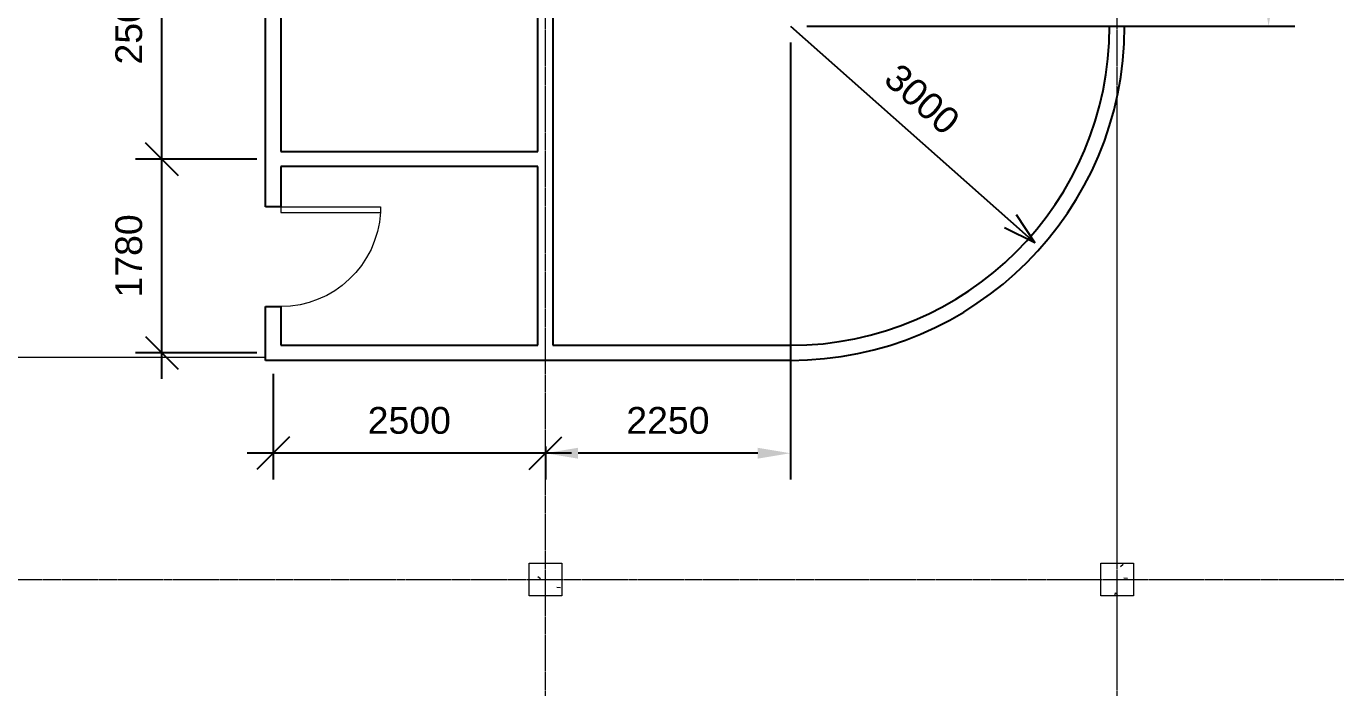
# Model space of a CAD drawing. Header units: millimetres. Extents: x 4481 to 58175, y 4067 to 32722.
# Drawn here: x 12683 to 24709, y 10469 to 16545 of the extents above; entities that cross this region are included whole.
import ezdxf

# ---------------------------------------------------------------- set-up
doc = ezdxf.new("R2010")
doc.units = ezdxf.units.MM
doc.linetypes.add('Grid Line', pattern=[22.225, 12.7, -3.175, 3.175, -3.175])
for name, color, linetype, lineweight in [('A-ANNO-DIMS', 10, 'Continuous', 9), ('A-AREA', 32, 'Continuous', 9), ('A-DOOR', 31, 'Continuous', 9), ('I-WALL', 2, 'Continuous', 9), ('S-COLS', 52, 'Continuous', 9), ('S-GRID', 1, 'Continuous', 9)]:
    doc.layers.add(name, color=color, linetype=linetype, lineweight=lineweight)
doc.styles.add('Arial', font='Arial.ttf', dxfattribs={"height": 245.883234})
doc.dimstyles.new('Arrow_-_2_5mm_Arial', dxfattribs={"dimscale": 304.8, "dimtxt": 250, "dimasz": 0.984252, "dimexe": 0.787402, "dimexo": 0, "dimgap": 0.574147, "dimtad": 1, "dimjust": 3, "dimdec": 0, "dimzin": 0, "dimdsep": 46, "dimtxsty": 'Arial', "dimblk1": 'OPEN30', "dimblk2": 'OPEN30', "dimsah": 1, "dimcen": 0.09, "dimazin": 0, "dimtfac": 1, "dimtdec": 4, "dimtix": 1, "dimtmove": 0, "dimatfit": 2, "dimfxl": 1, "dimtvp": 1, "dimtfill": 1, "dimtolj": 1, "dimtzin": 0, "dimarcsym": 2})
doc.dimstyles.new('Diagonal_-_2_5mm_Arial', dxfattribs={"dimscale": 304.8, "dimtxt": 245.883234, "dimasz": 0.984252, "dimexe": 0.787402, "dimexo": 0.492126, "dimgap": 0.574147, "dimtad": 1, "dimdec": 0, "dimzin": 0, "dimdsep": 46, "dimtxsty": 'Arial', "dimcen": 0.09, "dimdle": 0.787402, "dimazin": 0, "dimtfac": 1, "dimtdec": 0, "dimtix": 1, "dimtmove": 0, "dimatfit": 3, "dimldrblk": 'BOXFILLED', "dimfxl": 1, "dimtvp": 1, "dimtfill": 1, "dimtolj": 1, "dimtzin": 0, "dimarcsym": 0})
doc.dimstyles.new('Diagonal_-_2_5mm_Arial_1', dxfattribs={"dimscale": 304.8, "dimtxt": 250, "dimasz": 0.984252, "dimexe": 0.787402, "dimexo": 0.492126, "dimgap": 0.574147, "dimtad": 1, "dimdec": 0, "dimzin": 0, "dimdsep": 46, "dimtxsty": 'Arial', "dimblk1": 'OBLIQUE', "dimblk2": 'OBLIQUE', "dimsah": 1, "dimcen": 0.09, "dimdle": 0.787402, "dimazin": 0, "dimtfac": 1, "dimtdec": 4, "dimtix": 1, "dimtmove": 0, "dimatfit": 3, "dimfxl": 1, "dimtvp": 1, "dimtfill": 1, "dimtolj": 1, "dimtzin": 0, "dimarcsym": 2})
doc.dimstyles.new('Diagonal_-_2_5mm_Arial_3', dxfattribs={"dimscale": 304.8, "dimtxt": 250, "dimasz": 0.984252, "dimexe": 0.787402, "dimexo": 0.492126, "dimgap": 0.574147, "dimtad": 1, "dimdec": 0, "dimzin": 0, "dimdsep": 46, "dimtxsty": 'Arial', "dimblk1": 'OBLIQUE', "dimblk2": 'OBLIQUE', "dimsah": 1, "dimcen": 0.09, "dimdle": 0.787402, "dimazin": 0, "dimtfac": 1, "dimtdec": 4, "dimtix": 1, "dimtmove": 0, "dimatfit": 3, "dimfxl": 1, "dimtvp": 1, "dimtfill": 1, "dimtolj": 1, "dimtzin": 0, "dimarcsym": 2})

# ---------------------------------------------------------------- blocks, each defined once
blk = doc.blocks.new('M_Concrete-Square-Column - 300 x 300mm-V19-1st Floor Dimensioned Plan')
at = {"layer": 'S-COLS'}
h = blk.add_hatch(dxfattribs=at)
h.set_pattern_fill('FP_20', color=256, style=0, pattern_type=2)
h.set_pattern_definition([(230, (27202.4, 3364.2), (-728.737, 63.756), [76.2, -838.2]), (175, (27202.4, 3364.2), (140.972, -764.228), [60.96, -670.56]), (280.451, (27141.7, 3369.54), (-587.77, -700.467), [64.76, -712.36]), (226.184, (27202.4, 3161), (-1084.316, 168.17), [114.3, -1257.3]), (276.636, (27112.1, 3175), (-949.61, -989.71), [97.14, -1068.54]), (171.184, (27202.4, 3161), (-949.62, -989.7), [91.44, -1005.84]), (201, (27100.8, 3211.8), (-606.458, 409.06), [76.2, -838.2]), (146, (27100.8, 3211.8), (-247.208, -736.753), [60.96, -670.56]), (251.451, (27050.3, 3245.9), (-853.668, -327.685), [64.76, -712.36]), (217.5, (27202.42, 3364.22), (-12.3547, -338.22), [33.528, -628.904, 33.528, -647.192, -673.1]), (217.5, (27202.42, 3364.22), (-12.3547, -338.22), [-1343.152, 33.528, -639.572]), (187.5, (27202.42, 3364.22), (-267.279, -400.722), [33.528, -354.584, 33.528, -870.204]), (187.5, (27202.42, 3364.22), (-267.279, -400.722), [-421.64, -613.664, 33.528, -223.012]), (147.5, (27429, 3364.22), (-542.3633, 22.9153), [33.528, -220.472, 33.528, -1810.512]), (147.5, (27429, 3364.22), (-542.3633, 22.9153), [-287.528, -758.952, 33.528, -1018.032]), (137.5, (27530.6, 3364.22), (-592.517, -101.707), [33.528, -296.672, 33.528, -492.76, -746.76]), (137.5, (27530.6, 3364.22), (-592.517, -101.707), [-856.488, 33.528, -713.232])])
h.paths.add_polyline_path([(150, 150), (-150, 150), (-150, -150), (150, -150)], flags=0)
for p, q in [((150, 150), (-150, 150)), ((-150, 150), (-150, -150)), ((150, -150), (150, 150)), ((-150, -150), (150, -150))]:
    blk.add_line(p, q, dxfattribs=at)
blk = doc.blocks.new('M_Concrete-Square-Column - 300 x 300mm-V22-1st Floor Dimensioned Plan')
at = {"layer": 'S-COLS'}
h = blk.add_hatch(dxfattribs=at)
h.set_pattern_fill('FP_23', color=256, style=0, pattern_type=2)
h.set_pattern_definition([(230, (32452.4, 3364.2), (-728.737, 63.756), [76.2, -838.2]), (175, (32452.4, 3364.2), (140.972, -764.228), [60.96, -670.56]), (280.451, (32391.7, 3369.54), (-587.77, -700.467), [64.76, -712.36]), (226.184, (32452.4, 3161), (-1084.316, 168.17), [114.3, -1257.3]), (276.636, (32362.1, 3175), (-949.61, -989.71), [97.14, -1068.54]), (171.184, (32452.4, 3161), (-949.62, -989.7), [91.44, -1005.84]), (201, (32350.8, 3211.8), (-606.458, 409.061), [76.2, -838.2]), (146, (32350.8, 3211.8), (-247.208, -736.753), [60.96, -670.56]), (251.451, (32300.3, 3245.9), (-853.668, -327.685), [64.76, -712.36]), (217.5, (32452.42, 3364.22), (-12.3547, -338.2201), [33.528, -628.904, 33.528, -647.192, -673.1]), (217.5, (32452.42, 3364.22), (-12.3547, -338.2201), [-1343.152, 33.528, -639.572]), (187.5, (32452.42, 3364.22), (-267.279, -400.722), [33.528, -354.584, 33.528, -870.204]), (187.5, (32452.42, 3364.22), (-267.279, -400.722), [-421.64, -613.664, 33.528, -223.012]), (147.5, (32679, 3364.22), (-542.3633, 22.9153), [33.528, -220.472, 33.528, -1810.512]), (147.5, (32679, 3364.22), (-542.3633, 22.9153), [-287.528, -758.952, 33.528, -1018.032]), (137.5, (32780.6, 3364.22), (-592.517, -101.707), [33.528, -296.672, 33.528, -492.76, -746.76]), (137.5, (32780.6, 3364.22), (-592.517, -101.707), [-856.488, 33.528, -713.232])])
h.paths.add_polyline_path([(150, 150), (-150, 150), (-150, -150), (150, -150)], flags=0)
for p, q in [((150, 150), (-150, 150)), ((-150, 150), (-150, -150)), ((150, -150), (150, 150)), ((-150, -150), (150, -150))]:
    blk.add_line(p, q, dxfattribs=at)
blk = doc.blocks.new('M_Single-Flush - 0915 x 2032mm-145493-1st Floor Dimensioned Plan')
at = {"layer": 'A-DOOR', "lineweight": 18}
for p, q in [((406, 69), (406, 985)), ((458, 985), (406, 985)), ((458, 69), (458, 985)), ((458, 69), (406, 69))]:
    blk.add_line(p, q, dxfattribs=at)
at = {"layer": 'A-DOOR'}
blk.add_arc((458, 69), 917, 93.1893, 180, dxfattribs=at)
blk = doc.blocks.new('_Oblique')
at = {"color": 0, "linetype": 'ByBlock', "lineweight": -2}
blk.add_line((-0.5, -0.5), (0.5, 0.5), dxfattribs=at)
blk = doc.blocks.new('DIMBLOCK33-1st Floor Dimensioned Plan')
at = {"layer": 'A-ANNO-DIMS', "color": 0, "lineweight": -2, "transparency": 16777216}
for p, q in [((13927, 13305), (13927, 15565)), ((14801, 15325), (13687, 15325)), ((14801, 13545), (13687, 13545))]:
    blk.add_line(p, q, dxfattribs=at)
at = {"layer": 'Defpoints', "color": 0, "transparency": 16777216}
for p in [(13927, 15325), (14951, 15325), (14951, 13545)]:
    blk.add_point(p, dxfattribs=at)
at = {"layer": 'A-ANNO-DIMS', "color": 0, "lineweight": -2, "transparency": 16777216, "xscale": 299.9999999999999, "yscale": 299.9999999999999, "zscale": 299.9999999999999}
for p, rotation in [((13927, 15325), 90), ((13927, 13545), 270)]:
    blk.add_blockref('_Oblique', p, dxfattribs=dict(at, rotation=rotation))
at = {"layer": 'A-ANNO-DIMS', "color": 0, "transparency": 16777216, "insert": (13626, 14435), "char_height": 245.9, "width": 904.62, "attachment_point": 5, "rotation": 90, "style": 'Arial', "bg_fill": 3, "box_fill_scale": 1.1, "bg_fill_color": 256, "bg_fill_true_color": 13158600, "bg_fill_transparency": 0}
blk.add_mtext('\\A1;1780', dxfattribs=at)
blk = doc.blocks.new('DIMBLOCK34-1st Floor Dimensioned Plan')
at = {"layer": 'A-ANNO-DIMS', "color": 0, "lineweight": -2, "transparency": 16777216}
for p, q in [((13927, 15085), (13927, 18065)), ((14801, 17825), (13687, 17825)), ((14801, 15325), (13687, 15325))]:
    blk.add_line(p, q, dxfattribs=at)
at = {"layer": 'Defpoints', "color": 0, "transparency": 16777216}
for p in [(13927, 17825), (14951, 17825), (14951, 15325)]:
    blk.add_point(p, dxfattribs=at)
at = {"layer": 'A-ANNO-DIMS', "color": 0, "lineweight": -2, "transparency": 16777216, "xscale": 299.9999999999999, "yscale": 299.9999999999999, "zscale": 299.9999999999999}
for p, rotation in [((13927, 17825), 90), ((13927, 15325), 270)]:
    blk.add_blockref('_Oblique', p, dxfattribs=dict(at, rotation=rotation))
at = {"layer": 'A-ANNO-DIMS', "color": 0, "transparency": 16777216, "insert": (13626, 16575), "char_height": 245.9, "width": 904.62, "attachment_point": 5, "rotation": 90, "style": 'Arial', "bg_fill": 3, "box_fill_scale": 1.1, "bg_fill_color": 256, "bg_fill_true_color": 13158600, "bg_fill_transparency": 0}
blk.add_mtext('\\A1;2500', dxfattribs=at)
blk = doc.blocks.new('DIMBLOCK36-1st Floor Dimensioned Plan')
at = {"layer": 'A-ANNO-DIMS', "color": 0, "lineweight": -2, "transparency": 16777216}
for p, q in [((14951, 13352), (14951, 12383)), ((17451, 12685), (17451, 12383)), ((17691, 12623), (14711, 12623))]:
    blk.add_line(p, q, dxfattribs=at)
at = {"layer": 'Defpoints', "color": 0, "transparency": 16777216}
for p in [(14951, 13502), (17451, 12835), (14951, 12623)]:
    blk.add_point(p, dxfattribs=at)
at = {"layer": 'A-ANNO-DIMS', "color": 0, "lineweight": -2, "transparency": 16777216, "xscale": 299.9999999999999, "yscale": 299.9999999999999, "zscale": 299.9999999999999, "rotation": 180}
blk.add_blockref('_Oblique', (14951, 12623), dxfattribs=at)
at = {"layer": 'A-ANNO-DIMS', "color": 0, "lineweight": -2, "transparency": 16777216, "xscale": 299.9999999999999, "yscale": 299.9999999999999, "zscale": 299.9999999999999}
blk.add_blockref('_Oblique', (17451, 12623), dxfattribs=at)
at = {"layer": 'A-ANNO-DIMS', "color": 0, "transparency": 16777216, "insert": (16201, 12923), "char_height": 245.9, "width": 904.62, "attachment_point": 5, "style": 'Arial', "bg_fill": 3, "box_fill_scale": 1.1, "bg_fill_color": 256, "bg_fill_true_color": 13158600, "bg_fill_transparency": 0}
blk.add_mtext('\\A1;2500', dxfattribs=at)
blk = doc.blocks.new('DIMBLOCK37-1st Floor Dimensioned Plan')
at = {"layer": 'A-ANNO-DIMS', "color": 0, "lineweight": -2, "transparency": 16777216}
for p, q in [((19701, 16395), (19701, 12383)), ((17451, 12685), (17451, 12383)), ((19401, 12623), (17751, 12623))]:
    blk.add_line(p, q, dxfattribs=at)
at = {"layer": 'A-ANNO-DIMS', "color": 0, "transparency": 16777216}
for points in [[(17751, 12673), (17751, 12573), (17451, 12623)], [(19401, 12673), (19401, 12573), (19701, 12623)]]:
    blk.add_solid(points, dxfattribs=at)
at = {"layer": 'Defpoints', "color": 0, "transparency": 16777216}
for p in [(19701, 16545), (17451, 12835), (17451, 12623)]:
    blk.add_point(p, dxfattribs=at)
at = {"layer": 'A-ANNO-DIMS', "color": 0, "transparency": 16777216, "insert": (18576, 12923), "char_height": 245.9, "width": 904.62, "attachment_point": 5, "style": 'Arial', "bg_fill": 3, "box_fill_scale": 1.1, "bg_fill_color": 256, "bg_fill_true_color": 13158600, "bg_fill_transparency": 0}
blk.add_mtext('\\A1;2250', dxfattribs=at)
blk = doc.blocks.new('_BoxFilled')
at = {"color": 0, "linetype": 'ByBlock', "lineweight": -2}
blk.add_line((-0.5, 0), (-1, 0), dxfattribs=at)
at = {"color": 0, "linetype": 'ByBlock'}
blk.add_solid([(-0.5, 0.5), (0.5, 0.5), (-0.5, -0.5), (0.5, -0.5)], dxfattribs=at)
blk = doc.blocks.new('DIMBLOCK38-1st Floor Dimensioned Plan')
at = {"layer": 'A-ANNO-DIMS', "color": 0, "lineweight": -2, "transparency": 16777216}
for p, q in [((24154, 20325), (23852, 20325)), ((24092, 16845), (24092, 20025)), ((19851, 16545), (24332, 16545))]:
    blk.add_line(p, q, dxfattribs=at)
at = {"layer": 'A-ANNO-DIMS', "color": 0, "transparency": 16777216}
for points in [[(24042, 20025), (24142, 20025), (24092, 20325)], [(24042, 16845), (24142, 16845), (24092, 16545)]]:
    blk.add_solid(points, dxfattribs=at)
at = {"layer": 'Defpoints', "color": 0, "transparency": 16777216}
for p in [(24092, 20325), (24304, 20325), (19701, 16545)]:
    blk.add_point(p, dxfattribs=at)
at = {"layer": 'A-ANNO-DIMS', "color": 0, "transparency": 16777216, "insert": (23791, 18435), "char_height": 245.9, "width": 904.62, "attachment_point": 5, "rotation": 90, "style": 'Arial', "bg_fill": 3, "box_fill_scale": 1.1, "bg_fill_color": 256, "bg_fill_true_color": 13158600, "bg_fill_transparency": 0}
blk.add_mtext('\\A1;3780', dxfattribs=at)
blk = doc.blocks.new('_Open30')
at = {"color": 0, "linetype": 'ByBlock', "lineweight": -2}
for p, q in [((-1, 0.268), (0, 0)), ((0, 0), (-1, -0.268)), ((0, 0), (-1, 0))]:
    blk.add_line(p, q, dxfattribs=at)
blk = doc.blocks.new('DIMBLOCK39-1st Floor Dimensioned Plan')
at = {"layer": 'A-ANNO-DIMS', "color": 0, "lineweight": -2, "transparency": 16777216}
blk.add_line((19701, 16545), (21721, 14754), dxfattribs=at)
at = {"layer": 'Defpoints', "color": 0, "transparency": 16777216}
for p in [(19701, 16545), (21946, 14555)]:
    blk.add_point(p, dxfattribs=at)
at = {"layer": 'A-ANNO-DIMS', "color": 0, "lineweight": -2, "transparency": 16777216, "xscale": 299.9999999999999, "yscale": 299.9999999999999, "zscale": 299.9999999999999, "rotation": 318.4409369968175}
blk.add_blockref('_Open30', (21946, 14555), dxfattribs=at)
at = {"layer": 'A-ANNO-DIMS', "color": 0, "transparency": 16777216, "insert": (20911, 15874), "char_height": 245.9, "width": 904.62, "attachment_point": 5, "rotation": 318.4409, "style": 'Arial', "bg_fill": 3, "box_fill_scale": 1.1, "bg_fill_color": 256, "bg_fill_true_color": 13158600, "bg_fill_transparency": 0}
blk.add_mtext('\\A1;3000', dxfattribs=at)

msp = doc.modelspace()

# ---------------------------------------------------------------- linework, layer by layer
at = {"layer": 'A-AREA'}
for p, q in [((22701, 11612.3), (22701, 15903.1)), ((14881.8, 13502), (12313.5, 13502)), ((22701, 10503.1), (22701, 11312.3))]:
    msp.add_line(p, q, dxfattribs=at)
at = {"layer": 'I-WALL', "lineweight": 25}
for p, q in [((17520.3, 20162.3), (17520.3, 13614)), ((17381.8, 15394.2), (17381.8, 17755.7)), ((14881.8, 14886), (14881.8, 16728)), ((15020.3, 16728), (15020.3, 15394.2)), ((15020.3, 15394.2), (17381.8, 15394.2)), ((15020.3, 15255.7), (15020.3, 14886)), ((17381.8, 15255.7), (15020.3, 15255.7)), ((17381.8, 13614), (17381.8, 15255.7)), ((15020.3, 14886), (14881.8, 14886)), ((14881.8, 13475.5), (14881.8, 13971)), ((14881.8, 13971), (15020.3, 13971)), ((15020.3, 13971), (15020.3, 13614)), ((15020.3, 13614), (17381.8, 13614)), ((17520.3, 13614), (19701, 13614)), ((19701, 13475.5), (14881.8, 13475.5))]:
    msp.add_line(p, q, dxfattribs=at)
for radius in [2930.8, 3069.2]:
    msp.add_arc((19701, 16544.8), radius, 270, 0, dxfattribs=at)
at = {"layer": 'S-GRID', "linetype": 'Grid Line'}
for p, q in [((17451, 4066.9), (17451, 27379.7)), ((22701, 4066.9), (22701, 27379.7)), ((4480.5, 11462.3), (56874.6, 11462.3))]:
    msp.add_line(p, q, dxfattribs=at)

# ---------------------------------------------------------------- block references
at = {"layer": 'A-DOOR', "xscale": -1, "rotation": 270.0000000000001}
msp.add_blockref('M_Single-Flush - 0915 x 2032mm-145493-1st Floor Dimensioned Plan', (14951, 14428.5), dxfattribs=at)
at = {"layer": 'S-COLS', "xscale": -1, "rotation": 180}
for name, p in [('M_Concrete-Square-Column - 300 x 300mm-V22-1st Floor Dimensioned Plan', (17451, 11462.3)), ('M_Concrete-Square-Column - 300 x 300mm-V19-1st Floor Dimensioned Plan', (22701, 11462.3))]:
    msp.add_blockref(name, p, dxfattribs=at)

# ---------------------------------------------------------------- next in the draw order: dimensions: what is measured, and where the dimension line sits
at = {"layer": 'A-ANNO-DIMS'}
dim = msp.add_linear_dim(base=(13926.6, 15325), p1=(14951, 13544.8), p2=(14951, 15325), angle=90, dimstyle='Diagonal_-_2_5mm_Arial_1', override={"dimpost": '<>', "dimfxl": 1780.2}, dxfattribs=at)
dim.commit()
dim.dimension.update_dxf_attribs({"geometry": 'DIMBLOCK33-1st Floor Dimensioned Plan', "text_midpoint": (13626.1, 14434.9)})

# ---------------------------------------------------------------- next in the draw order: dimensions: what is measured, and where the dimension line sits
for base, p1, p2, angle, dimstyle, override, picture, middle in [((13926.6, 17825), (14951, 15325), (14951, 17825), 90, 'Diagonal_-_2_5mm_Arial_1', {"dimpost": '<>', "dimfxl": 2500}, 'DIMBLOCK34-1st Floor Dimensioned Plan', (13626.1, 16575)), ((14951, 12622.6), (17451, 12834.7), (14951, 13502), 180, 'Diagonal_-_2_5mm_Arial_3', {"dimpost": '<>', "dimfxl": 2587.538454}, 'DIMBLOCK36-1st Floor Dimensioned Plan', (16201, 12923.1))]:
    dim = msp.add_linear_dim(base=base, p1=p1, p2=p2, angle=angle, dimstyle=dimstyle, override=override, dxfattribs=at)
    dim.commit()
    dim.dimension.update_dxf_attribs({"geometry": picture, "text_midpoint": middle})

# ---------------------------------------------------------------- next in the draw order: dimensions: what is measured, and where the dimension line sits
dim = msp.add_linear_dim(base=(17451, 12622.6), p1=(19701, 16544.8), p2=(17451, 12834.7), angle=180, dimstyle='Diagonal_-_2_5mm_Arial', override={"dimpost": '<>', "dimfxl": 4339.04802}, dxfattribs=at)
dim.commit()
dim.dimension.update_dxf_attribs({"geometry": 'DIMBLOCK37-1st Floor Dimensioned Plan', "text_midpoint": (18576, 12923.1)})

# ---------------------------------------------------------------- next in the draw order: dimensions: what is measured, and where the dimension line sits
dim = msp.add_linear_dim(base=(24092.1, 20325), p1=(19701, 16544.8), p2=(24304.2, 20325), angle=90, dimstyle='Diagonal_-_2_5mm_Arial', override={"dimpost": '<>', "dimfxl": 5956.4289}, dxfattribs=at)
dim.commit()
dim.dimension.update_dxf_attribs({"geometry": 'DIMBLOCK38-1st Floor Dimensioned Plan', "text_midpoint": (23791.4, 18434.9)})

# ---------------------------------------------------------------- next in the draw order: dimensions: what is measured, and where the dimension line sits
dim = msp.add_radius_dim(center=(19701, 16544.8), mpoint=(21945.8, 14554.6), dimstyle='Arrow_-_2_5mm_Arial', override={"dimpost": '<>'}, dxfattribs=at)
dim.commit()
dim.dimension.update_dxf_attribs({"geometry": 'DIMBLOCK39-1st Floor Dimensioned Plan', "text_midpoint": (20910.6, 15874.2)})

doc.saveas('drawing.dxf')
